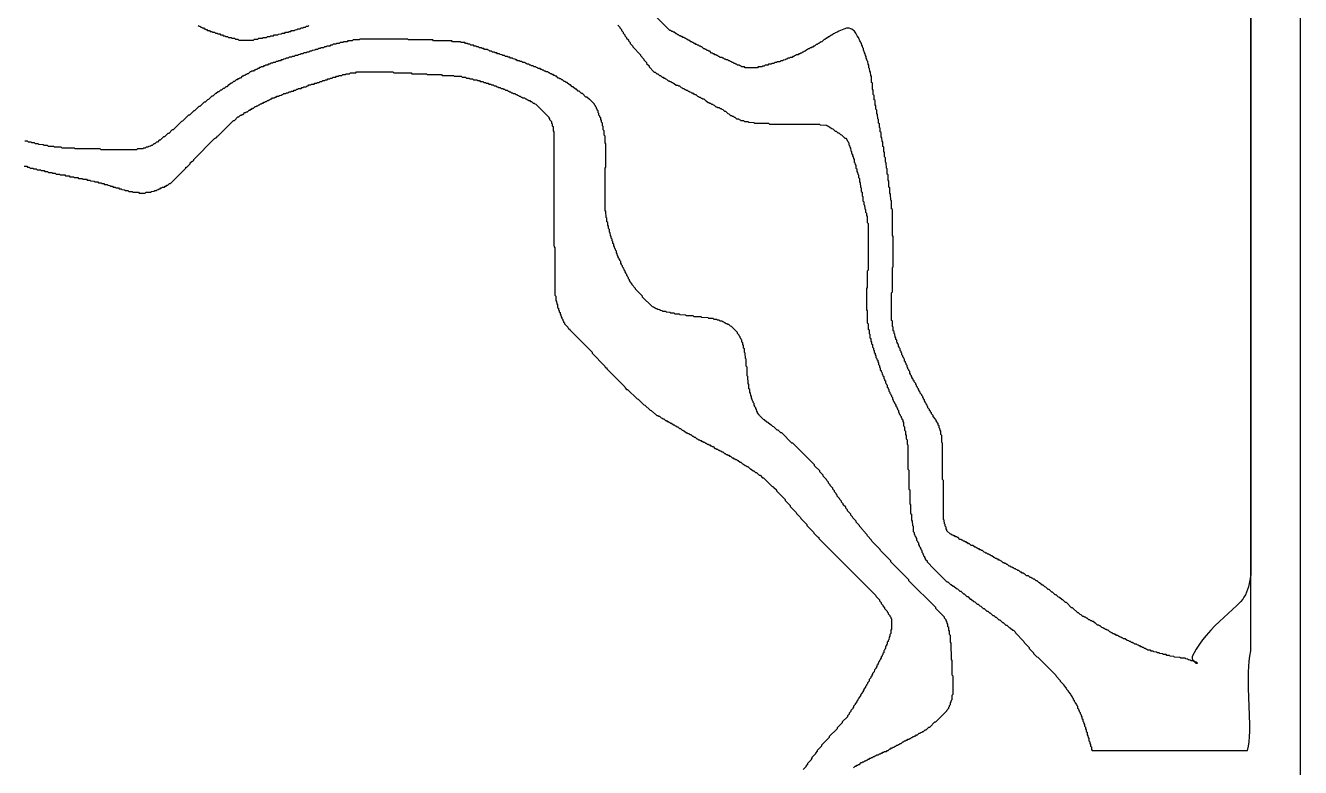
# Model space of a CAD drawing. Header units: millimetres. Extents: x 0 to 6416, y -3898 to 1268.
# Drawn here: x 3081 to 3818, y -2166 to -1737 of the extents above; entities that cross this region are included whole.
import ezdxf

# ---------------------------------------------------------------- set-up
doc = ezdxf.new("R2010")
doc.units = ezdxf.units.MM
for name, color, linetype in [('CUT_OUTER', 1, 'Continuous'), ('ENGRAVE_NEXT', 3, 'Continuous'), ('SHEET_EDGE', 7, 'Continuous')]:
    doc.layers.add(name, color=color, linetype=linetype)

msp = doc.modelspace()

# ---------------------------------------------------------------- linework, layer by layer
at = {"layer": 'CUT_OUTER'}
for points in [[(3423.4, -1736.9), (3424.39, -1737.9), (3424.42, -1738.42), (3425.39, -1739.4), (3425.4, -1739.9), (3426.39, -1740.9), (3426.4, -1741.4), (3427.39, -1742.4), (3427.4, -1742.9), (3428.39, -1743.9), (3428.4, -1744.4), (3429.39, -1745.4), (3429.4, -1745.9), (3430.39, -1746.9), (3430.4, -1747.4), (3431.89, -1748.9), (3431.92, -1749.42), (3436.38, -1753.9), (3436.4, -1754.4), (3438.38, -1756.4), (3438.4, -1756.9), (3439.89, -1758.4), (3439.92, -1758.92), (3441.39, -1760.4), (3441.42, -1760.92), (3444.39, -1763.9), (3444.92, -1763.93), (3445.89, -1764.9), (3446.42, -1764.93), (3447.42, -1765.92), (3447.92, -1765.93), (3448.92, -1766.92), (3449.42, -1766.93), (3449.92, -1767.42), (3450.42, -1767.44), (3450.92, -1767.92), (3451.42, -1767.94), (3452.42, -1768.92), (3452.92, -1768.94), (3453.42, -1769.42), (3453.92, -1769.44), (3454.42, -1769.93), (3454.92, -1769.94), (3455.42, -1770.43), (3455.92, -1770.45), (3456.92, -1771.42), (3457.92, -1771.45), (3458.42, -1771.93), (3458.92, -1771.95), (3459.92, -1772.93), (3460.42, -1772.95), (3460.92, -1773.43), (3461.42, -1773.45), (3461.92, -1773.93), (3462.42, -1773.95), (3462.92, -1774.43), (3463.42, -1774.45), (3463.92, -1774.93), (3464.42, -1774.95), (3464.92, -1775.43), (3465.42, -1775.46), (3465.92, -1775.94), (3466.42, -1775.96), (3466.92, -1776.44), (3467.42, -1776.46), (3467.92, -1776.94), (3468.42, -1776.97), (3469.42, -1777.94), (3469.92, -1777.96), (3470.42, -1778.44), (3470.92, -1778.46), (3471.42, -1778.94), (3471.92, -1778.97), (3472.42, -1779.44), (3472.92, -1779.47), (3473.86, -1780.4), (3474.42, -1780.47), (3475.42, -1781.44), (3475.92, -1781.46), (3476.42, -1781.94), (3476.92, -1781.97), (3477.42, -1782.44), (3477.92, -1782.47), (3478.42, -1782.94), (3478.92, -1782.97), (3479.92, -1783.94), (3480.42, -1783.96), (3480.92, -1784.44), (3481.92, -1784.48), (3482.42, -1784.95), (3482.92, -1784.98), (3483.42, -1785.45), (3483.92, -1785.48), (3484.92, -1786.45), (3485.42, -1786.48), (3486.92, -1787.94), (3487.42, -1787.97), (3488.42, -1788.94), (3488.92, -1788.96), (3489.42, -1789.44), (3489.92, -1789.47), (3490.42, -1789.94), (3490.92, -1789.97), (3491.92, -1790.93), (3492.92, -1790.97), (3493.35, -1791.4), (3493.92, -1791.46), (3494.42, -1791.93), (3495.92, -1791.97), (3496.42, -1792.43), (3498.42, -1792.47), (3498.92, -1792.94), (3501.92, -1792.98), (3502.42, -1793.44), (3510.42, -1793.5), (3510.92, -1793.95), (3538.92, -1794.03), (3539.92, -1794.11), (3540.2, -1794.4), (3540.42, -1794.5), (3543.42, -1794.6), (3543.92, -1794.7), (3544.42, -1795.07), (3544.92, -1795.17), (3545.92, -1796.04), (3546.42, -1796.13), (3546.92, -1796.55), (3547.42, -1796.65), (3548.92, -1798.03), (3549.42, -1798.12), (3550.42, -1799.03), (3550.92, -1799.13), (3551.92, -1800.04), (3552.42, -1800.15), (3554.22, -1801.9), (3554.42, -1802.06), (3554.92, -1802.21), (3555.6, -1802.9), (3555.74, -1803.4), (3556.15, -1803.9), (3556.26, -1804.4), (3556.66, -1804.9), (3556.79, -1805.9), (3557.2, -1806.4), (3557.31, -1807.4), (3557.72, -1807.9), (3557.83, -1809.4), (3558.25, -1809.9), (3558.33, -1810.9), (3558.76, -1811.4), (3558.84, -1812.4), (3559.27, -1812.9), (3559.34, -1813.9), (3559.77, -1814.4), (3559.85, -1815.9), (3560.29, -1816.4), (3560.35, -1817.4), (3560.79, -1817.9), (3560.86, -1819.4), (3561.3, -1819.9), (3561.36, -1821.4), (3561.81, -1821.9), (3561.86, -1822.9), (3562.31, -1823.4), (3562.36, -1824.9), (3562.81, -1825.4), (3562.87, -1827.4), (3563.32, -1827.9), (3563.38, -1830.4), (3563.83, -1830.9), (3563.88, -1832.9), (3564.34, -1833.4), (3564.38, -1835.4), (3564.84, -1835.9), (3564.88, -1838.4), (3565.35, -1838.9), (3565.38, -1840.4), (3565.85, -1840.9), (3565.89, -1842.9), (3566.36, -1843.4), (3566.39, -1844.9), (3566.86, -1845.4), (3566.89, -1846.9), (3567.35, -1847.4), (3567.39, -1850.9), (3567.86, -1851.4), (3567.89, -1877.9), (3567.88, -1878.4), (3567.4, -1878.9), (3567.38, -1888.4), (3566.9, -1888.9), (3566.9, -1899.9), (3566.9, -1901.4), (3567.38, -1901.9), (3567.4, -1908.9), (3567.89, -1909.4), (3567.9, -1912.4), (3568.39, -1912.9), (3568.4, -1914.9), (3568.89, -1915.4), (3568.9, -1917.4), (3569.39, -1917.9), (3569.4, -1919.4), (3569.89, -1919.9), (3569.9, -1920.9), (3570.39, -1921.4), (3570.4, -1922.9), (3570.89, -1923.4), (3570.9, -1924.4), (3571.39, -1924.9), (3571.4, -1925.9), (3571.89, -1926.4), (3571.9, -1927.4), (3572.39, -1927.9), (3572.4, -1928.9), (3572.89, -1929.4), (3572.92, -1929.93), (3573.39, -1930.4), (3573.4, -1931.4), (3573.89, -1931.9), (3573.9, -1932.9), (3574.39, -1933.4), (3574.4, -1934.4), (3574.89, -1934.9), (3574.9, -1935.9), (3575.39, -1936.4), (3575.42, -1936.93), (3575.89, -1937.4), (3575.9, -1938.4), (3576.39, -1938.9), (3576.42, -1939.43), (3576.89, -1939.9), (3576.9, -1940.9), (3577.39, -1941.4), (3577.42, -1941.93), (3577.89, -1942.4), (3577.9, -1943.4), (3578.39, -1943.9), (3578.42, -1944.43), (3578.89, -1944.9), (3578.9, -1945.9), (3579.39, -1946.4), (3579.42, -1946.93), (3579.89, -1947.4), (3579.9, -1948.4), (3580.39, -1948.9), (3580.4, -1949.4), (3580.89, -1949.9), (3580.9, -1950.4), (3581.39, -1950.9), (3581.42, -1951.43), (3581.89, -1951.9), (3581.9, -1952.9), (3582.39, -1953.4), (3582.4, -1953.9), (3582.89, -1954.4), (3582.9, -1954.9), (3583.39, -1955.4), (3583.4, -1955.9), (3583.89, -1956.4), (3583.9, -1956.9), (3584.39, -1957.4), (3584.4, -1957.9), (3584.89, -1958.4), (3584.92, -1958.93), (3585.38, -1959.4), (3585.4, -1960.4), (3585.89, -1960.9), (3585.9, -1961.4), (3586.39, -1961.9), (3586.4, -1962.4), (3586.88, -1962.9), (3586.92, -1963.43), (3587.38, -1963.9), (3587.4, -1964.4), (3587.88, -1964.9), (3587.9, -1965.9), (3588.38, -1966.4), (3588.4, -1968.4), (3588.88, -1968.9), (3588.9, -1970.9), (3589.38, -1971.4), (3589.4, -1973.4), (3589.88, -1973.9), (3589.9, -1975.9), (3590.38, -1976.4), (3590.4, -1978.9), (3590.88, -1979.4), (3590.9, -1993.4), (3591.39, -1993.9), (3591.4, -2004.9), (3591.89, -2005.4), (3591.9, -2013.4), (3592.39, -2013.9), (3592.4, -2018.9), (3592.89, -2019.4), (3592.91, -2022.9), (3593.39, -2023.4), (3593.41, -2025.9), (3593.89, -2026.4), (3593.91, -2029.4), (3594.4, -2029.9), (3594.41, -2030.9), (3594.9, -2031.4), (3594.9, -2031.9), (3595.39, -2032.4), (3595.42, -2032.93), (3595.89, -2033.4), (3595.9, -2034.4), (3596.39, -2034.9), (3596.42, -2035.43), (3596.89, -2035.9), (3596.9, -2036.9), (3597.39, -2037.4), (3597.4, -2037.9), (3597.89, -2038.4), (3597.9, -2038.9), (3598.39, -2039.4), (3598.42, -2039.93), (3598.89, -2040.4), (3598.9, -2041.4), (3599.39, -2041.9), (3599.4, -2042.4), (3599.89, -2042.9), (3599.9, -2043.4), (3600.39, -2043.9), (3600.4, -2044.4), (3600.89, -2044.9), (3600.9, -2045.4), (3601.89, -2046.4), (3601.92, -2046.92), (3605.92, -2050.93), (3613.42, -2058.42), (3613.92, -2058.44), (3615.42, -2059.92), (3615.92, -2059.94), (3616.92, -2060.92), (3617.42, -2060.94), (3618.88, -2062.4), (3619.42, -2062.44), (3620.88, -2063.9), (3621.42, -2063.94), (3622.88, -2065.4), (3623.42, -2065.44), (3624.88, -2066.9), (3625.42, -2066.95), (3626.88, -2068.4), (3627.42, -2068.45), (3628.88, -2069.9), (3629.42, -2069.95), (3630.92, -2071.43), (3631.42, -2071.45), (3632.42, -2072.43), (3632.92, -2072.45), (3634.38, -2073.9), (3634.92, -2073.95), (3636.42, -2075.43), (3636.92, -2075.45), (3637.92, -2076.43), (3638.42, -2076.45), (3639.92, -2077.93), (3640.42, -2077.95), (3641.42, -2078.93), (3641.92, -2078.95), (3643.42, -2080.43), (3643.92, -2080.45), (3645.42, -2081.93), (3645.92, -2081.96), (3647.42, -2083.43), (3647.92, -2083.46), (3649.42, -2084.93), (3649.92, -2084.96), (3651.42, -2086.44), (3651.92, -2086.47), (3652.85, -2087.4), (3652.92, -2087.95), (3657.85, -2092.9), (3657.92, -2093.44), (3660.85, -2096.4), (3660.88, -2096.9), (3663.36, -2099.4), (3663.42, -2099.94), (3665.37, -2101.9), (3665.92, -2101.97), (3674.35, -2110.4), (3676.33, -2112.4), (3676.42, -2112.96), (3678.83, -2115.4), (3678.87, -2115.9), (3680.83, -2117.9), (3680.86, -2118.4), (3682.32, -2119.9), (3682.36, -2120.4), (3683.33, -2121.4), (3683.36, -2121.9), (3684.82, -2123.4), (3684.86, -2123.9), (3685.81, -2124.9), (3685.86, -2125.4), (3686.32, -2125.9), (3686.36, -2126.4), (3686.83, -2126.9), (3686.86, -2127.4), (3687.33, -2127.9), (3687.36, -2128.4), (3688.31, -2129.4), (3688.35, -2129.9), (3688.81, -2130.4), (3688.87, -2131.4), (3689.33, -2131.9), (3689.36, -2132.4), (3689.83, -2132.9), (3689.86, -2133.4), (3690.32, -2133.9), (3690.42, -2134.5), (3690.82, -2134.9), (3690.87, -2135.9), (3691.32, -2136.4), (3691.37, -2137.4), (3691.82, -2137.9), (3691.87, -2138.9), (3692.33, -2139.4), (3692.37, -2140.4), (3692.83, -2140.9), (3692.87, -2141.9), (3693.33, -2142.4), (3693.37, -2143.4), (3693.83, -2143.9), (3693.87, -2144.9), (3694.33, -2145.4), (3694.37, -2146.9), (3694.83, -2147.4), (3694.87, -2148.4), (3695.33, -2148.9), (3695.38, -2150.4), (3695.84, -2150.9), (3695.87, -2151.9), (3696.33, -2152.4), (3696.37, -2153.4), (3696.83, -2153.9), (3696.87, -2155.4), (3697.33, -2155.9), (3787.04, -2155.9), (3787.59, -2153.4), (3787.96, -2150.9), (3788.22, -2147.9), (3788.31, -2144.9), (3788.26, -2140.9), (3787.86, -2130.4), (3787.57, -2119.9), (3787.5, -2114.4), (3787.57, -2110.4), (3787.72, -2107.4), (3787.98, -2104.4), (3788.37, -2101.4), (3788.92, -2098.35), (3788.92, -2097.9), (3788.92, -2097.9), (3788.92, -1660.32)], [(3180.92, -1736.93), (3181.42, -1737.42), (3181.92, -1737.43), (3182.42, -1737.92), (3182.92, -1737.93), (3183.42, -1738.42), (3183.92, -1738.43), (3184.42, -1738.92), (3184.92, -1738.93), (3185.42, -1739.42), (3185.92, -1739.43), (3186.42, -1739.91), (3187.42, -1739.93), (3187.92, -1740.42), (3188.92, -1740.43), (3189.42, -1740.92), (3190.42, -1740.93), (3190.92, -1741.42), (3191.92, -1741.43), (3192.42, -1741.92), (3193.42, -1741.93), (3193.92, -1742.42), (3194.92, -1742.43), (3195.42, -1742.92), (3196.42, -1742.93), (3196.92, -1743.42), (3197.92, -1743.43), (3198.42, -1743.91), (3199.92, -1743.93), (3200.42, -1744.41), (3201.92, -1744.43), (3202.42, -1744.91), (3203.92, -1744.93), (3204.42, -1745.41), (3212.92, -1745.41), (3213.42, -1744.93), (3215.42, -1744.92), (3215.92, -1744.43), (3217.92, -1744.42), (3218.42, -1743.93), (3220.42, -1743.92), (3220.92, -1743.43), (3222.42, -1743.42), (3222.92, -1742.94), (3224.42, -1742.92), (3224.92, -1742.44), (3226.92, -1742.42), (3227.42, -1741.94), (3228.92, -1741.92), (3229.42, -1741.44), (3230.92, -1741.42), (3231.42, -1740.94), (3232.92, -1740.92), (3233.42, -1740.44), (3234.42, -1740.42), (3234.92, -1739.94), (3236.42, -1739.92), (3236.92, -1739.44), (3237.92, -1739.42), (3238.42, -1738.94), (3239.92, -1738.92), (3240.42, -1738.44), (3241.42, -1738.42), (3241.92, -1737.94), (3242.92, -1737.92), (3243.42, -1737.44), (3244.42, -1737.42), (3244.92, -1736.94)], [(3559.4, -2165.92), (3560.4, -2164.93), (3560.9, -2164.92), (3561.4, -2164.43), (3561.9, -2164.42), (3562.4, -2163.93), (3562.9, -2163.92), (3563.9, -2162.93), (3564.4, -2162.92), (3564.9, -2162.43), (3565.4, -2162.42), (3565.9, -2161.93), (3566.4, -2161.92), (3566.9, -2161.43), (3567.4, -2161.42), (3567.9, -2160.92), (3568.4, -2160.91), (3568.9, -2160.42), (3569.4, -2160.41), (3569.9, -2159.92), (3570.4, -2159.91), (3570.9, -2159.42), (3571.4, -2159.41), (3571.9, -2158.92), (3572.4, -2158.91), (3572.9, -2158.43), (3573.9, -2158.41), (3574.4, -2157.92), (3574.9, -2157.91), (3575.4, -2157.42), (3575.9, -2157.41), (3576.4, -2156.92), (3576.93, -2156.9), (3577.4, -2156.42), (3578.4, -2156.41), (3578.9, -2155.92), (3579.4, -2155.91), (3580.4, -2154.93), (3580.9, -2154.91), (3581.4, -2154.42), (3581.9, -2154.41), (3582.4, -2153.92), (3582.9, -2153.91), (3583.4, -2153.42), (3583.9, -2153.41), (3584.4, -2152.92), (3584.9, -2152.91), (3585.4, -2152.42), (3585.9, -2152.41), (3586.4, -2151.92), (3586.9, -2151.91), (3587.9, -2150.93), (3588.4, -2150.92), (3588.9, -2150.43), (3589.4, -2150.42), (3589.9, -2149.93), (3590.4, -2149.92), (3590.9, -2149.43), (3591.4, -2149.42), (3591.9, -2148.93), (3592.4, -2148.92), (3592.9, -2148.43), (3593.4, -2148.42), (3593.9, -2147.93), (3594.4, -2147.92), (3594.9, -2147.43), (3595.4, -2147.42), (3595.9, -2146.93), (3596.4, -2146.92), (3597.4, -2145.94), (3597.9, -2145.92), (3598.4, -2145.43), (3598.9, -2145.42), (3599.4, -2144.93), (3599.9, -2144.92), (3600.9, -2143.94), (3601.43, -2143.9), (3602.9, -2142.44), (3603.43, -2142.4), (3606.4, -2139.45), (3606.94, -2139.4), (3613.4, -2132.94), (3613.45, -2132.4), (3614.43, -2131.4), (3614.45, -2130.9), (3614.9, -2130.45), (3614.95, -2129.9), (3615.43, -2129.4), (3615.46, -2128.4), (3615.93, -2127.9), (3615.96, -2126.9), (3616.43, -2126.4), (3616.47, -2123.9), (3616.93, -2123.4), (3616.94, -2112.9), (3616.49, -2112.4), (3616.44, -2103.9), (3615.98, -2103.4), (3615.93, -2093.9), (3615.46, -2093.4), (3615.42, -2089.4), (3614.95, -2088.9), (3614.92, -2086.9), (3614.45, -2086.4), (3614.42, -2084.9), (3613.94, -2084.4), (3613.92, -2082.9), (3613.44, -2082.4), (3613.42, -2081.4), (3612.93, -2080.9), (3612.9, -2080.37), (3611.93, -2079.4), (3611.9, -2078.87), (3606.94, -2073.9), (3606.9, -2073.37), (3591.44, -2057.9), (3591.4, -2057.37), (3580.94, -2046.9), (3580.9, -2046.37), (3574.94, -2040.4), (3574.9, -2039.87), (3569.94, -2034.9), (3569.9, -2034.37), (3567.44, -2031.9), (3567.4, -2031.37), (3564.94, -2028.9), (3564.9, -2028.37), (3562.94, -2026.4), (3562.9, -2025.87), (3560.95, -2023.9), (3560.9, -2023.36), (3558.95, -2021.4), (3558.93, -2020.9), (3557.94, -2019.9), (3557.93, -2019.4), (3555.95, -2017.4), (3555.93, -2016.9), (3554.95, -2015.9), (3554.93, -2015.4), (3553.45, -2013.9), (3553.43, -2013.4), (3552.45, -2012.4), (3552.43, -2011.9), (3551.45, -2010.9), (3551.43, -2010.4), (3549.95, -2008.9), (3549.93, -2008.4), (3549.44, -2007.9), (3549.43, -2007.4), (3548.45, -2006.4), (3548.43, -2005.9), (3547.45, -2004.9), (3547.4, -2004.36), (3545.95, -2002.9), (3545.93, -2002.4), (3544.95, -2001.4), (3544.93, -2000.9), (3543.95, -1999.9), (3543.93, -1999.4), (3541.95, -1997.4), (3541.9, -1996.86), (3539.95, -1994.9), (3539.9, -1994.36), (3536.95, -1991.4), (3536.9, -1990.86), (3524.45, -1978.4), (3523.9, -1978.32), (3517.96, -1972.4), (3517.4, -1972.31), (3515.9, -1970.85), (3515.4, -1970.8), (3513.4, -1968.84), (3512.9, -1968.8), (3511.9, -1967.83), (3511.4, -1967.79), (3509.9, -1966.33), (3509.4, -1966.27), (3507.9, -1964.82), (3507.4, -1964.75), (3505.07, -1962.4), (3504.99, -1961.9), (3504.07, -1960.9), (3504, -1960.4), (3503.56, -1959.9), (3503.48, -1958.9), (3503.03, -1958.4), (3502.98, -1957.9), (3502.53, -1957.4), (3502.48, -1956.9), (3502.04, -1956.4), (3501.97, -1955.4), (3501.53, -1954.9), (3501.48, -1954.4), (3501.4, -1954.26), (3501.04, -1953.9), (3500.97, -1952.9), (3500.54, -1952.4), (3500.47, -1951.4), (3500.04, -1950.9), (3499.97, -1949.4), (3499.53, -1948.9), (3499.47, -1947.4), (3499.03, -1946.9), (3498.96, -1944.4), (3498.53, -1943.9), (3498.45, -1939.9), (3498.01, -1939.4), (3497.98, -1938.9), (3497.95, -1934.4), (3497.5, -1933.9), (3497.44, -1929.9), (3496.99, -1929.4), (3496.94, -1926.4), (3496.48, -1925.9), (3496.44, -1923.9), (3495.98, -1923.4), (3495.94, -1921.9), (3495.47, -1921.4), (3495.44, -1920.4), (3494.97, -1919.9), (3494.93, -1918.9), (3494.46, -1918.4), (3494.4, -1917.84), (3493.96, -1917.4), (3493.94, -1916.9), (3493.46, -1916.4), (3493.44, -1915.9), (3492.46, -1914.9), (3492.4, -1914.35), (3488.95, -1910.9), (3488.4, -1910.83), (3487.4, -1909.86), (3486.9, -1909.84), (3486.4, -1909.36), (3485.9, -1909.33), (3485.4, -1908.86), (3484.9, -1908.83), (3484.47, -1908.4), (3483.9, -1908.33), (3483.4, -1907.86), (3482.4, -1907.83), (3481.9, -1907.36), (3480.9, -1907.32), (3480.4, -1906.86), (3478.9, -1906.82), (3478.4, -1906.36), (3475.9, -1906.31), (3475.4, -1905.85), (3471.9, -1905.79), (3471.4, -1905.35), (3467.4, -1905.28), (3466.9, -1904.84), (3462.9, -1904.76), (3462.4, -1904.33), (3459.4, -1904.25), (3458.9, -1903.83), (3456.4, -1903.74), (3455.9, -1903.32), (3453.9, -1903.23), (3453.4, -1902.82), (3451.4, -1902.71), (3450.9, -1902.31), (3449.4, -1902.2), (3448.9, -1901.8), (3447.9, -1901.7), (3447.4, -1901.29), (3446.4, -1901.18), (3445.9, -1900.77), (3445.4, -1900.69), (3444.9, -1900.27), (3444.4, -1900.18), (3443.9, -1899.76), (3443.4, -1899.66), (3442.9, -1899.2), (3437.58, -1893.9), (3437.5, -1893.4), (3437.4, -1893.27), (3433.58, -1889.4), (3433.5, -1888.9), (3433.4, -1888.77), (3431.58, -1886.9), (3431.5, -1886.4), (3430.57, -1885.4), (3430.5, -1884.9), (3430.06, -1884.4), (3429.99, -1883.9), (3429.55, -1883.4), (3429.49, -1882.9), (3429.04, -1882.4), (3428.99, -1881.9), (3428.54, -1881.4), (3428.48, -1880.9), (3428.03, -1880.4), (3427.98, -1879.9), (3427.53, -1879.4), (3427.48, -1878.9), (3427.03, -1878.4), (3426.98, -1877.9), (3426.53, -1877.4), (3426.48, -1876.9), (3426.03, -1876.4), (3425.98, -1875.9), (3425.53, -1875.4), (3425.48, -1874.9), (3425.03, -1874.4), (3424.97, -1873.4), (3424.51, -1872.9), (3424.47, -1872.4), (3424.02, -1871.9), (3423.97, -1871.4), (3423.52, -1870.9), (3423.47, -1870.4), (3423.03, -1869.9), (3422.96, -1868.9), (3422.52, -1868.4), (3422.46, -1867.4), (3422.01, -1866.9), (3421.9, -1866.28), (3421.52, -1865.9), (3421.46, -1864.9), (3421.01, -1864.4), (3420.96, -1863.4), (3420.51, -1862.9), (3420.46, -1861.9), (3420.01, -1861.4), (3419.96, -1860.4), (3419.51, -1859.9), (3419.46, -1858.9), (3419.01, -1858.4), (3418.95, -1856.9), (3418.5, -1856.4), (3418.45, -1854.9), (3418, -1854.4), (3417.95, -1852.9), (3417.5, -1852.4), (3417.45, -1850.9), (3417, -1850.4), (3416.95, -1848.4), (3416.5, -1847.9), (3416.44, -1844.4), (3415.99, -1843.9), (3415.97, -1843.4), (3415.94, -1819.9), (3415.96, -1819.4), (3416.43, -1818.9), (3416.43, -1807.4), (3416.42, -1805.4), (3415.95, -1804.9), (3415.92, -1800.9), (3415.44, -1800.4), (3415.42, -1797.9), (3414.94, -1797.4), (3414.92, -1795.4), (3414.44, -1794.9), (3414.42, -1793.4), (3413.93, -1792.9), (3413.92, -1791.9), (3413.43, -1791.4), (3413.42, -1790.4), (3412.93, -1789.9), (3412.9, -1789.37), (3412.43, -1788.9), (3412.42, -1787.9), (3411.93, -1787.4), (3411.91, -1786.4), (3411.43, -1785.9), (3411.4, -1785.37), (3410.93, -1784.9), (3410.92, -1784.4), (3410.42, -1783.9), (3410.41, -1783.4), (3409.92, -1782.9), (3409.91, -1782.4), (3407.42, -1779.9), (3406.9, -1779.87), (3405.4, -1778.38), (3404.9, -1778.37), (3402.92, -1776.4), (3402.4, -1776.37), (3400.92, -1774.9), (3400.4, -1774.87), (3399.4, -1773.88), (3398.9, -1773.87), (3397.4, -1772.38), (3396.9, -1772.37), (3395.9, -1771.38), (3395.4, -1771.37), (3393.9, -1769.88), (3393.4, -1769.87), (3392.9, -1769.38), (3392.4, -1769.37), (3391.4, -1768.38), (3390.9, -1768.37), (3390.4, -1767.88), (3389.9, -1767.87), (3389.4, -1767.38), (3388.9, -1767.37), (3387.9, -1766.38), (3387.4, -1766.37), (3386.9, -1765.88), (3386.4, -1765.87), (3385.9, -1765.38), (3385.4, -1765.37), (3384.9, -1764.88), (3384.4, -1764.87), (3383.93, -1764.4), (3383.4, -1764.37), (3382.9, -1763.88), (3381.9, -1763.87), (3381.43, -1763.4), (3380.9, -1763.37), (3380.4, -1762.88), (3379.9, -1762.87), (3379.4, -1762.38), (3378.9, -1762.37), (3378.4, -1761.88), (3377.4, -1761.87), (3376.93, -1761.4), (3376.4, -1761.37), (3375.9, -1760.88), (3374.9, -1760.87), (3374.4, -1760.38), (3373.4, -1760.37), (3372.93, -1759.9), (3372.4, -1759.87), (3371.9, -1759.38), (3370.9, -1759.37), (3370.43, -1758.9), (3369.9, -1758.87), (3369.4, -1758.38), (3368.4, -1758.37), (3367.9, -1757.88), (3366.9, -1757.87), (3366.4, -1757.38), (3365.4, -1757.37), (3364.93, -1756.9), (3364.4, -1756.87), (3363.9, -1756.38), (3362.9, -1756.37), (3362.4, -1755.88), (3361.4, -1755.87), (3360.9, -1755.38), (3359.9, -1755.37), (3359.4, -1754.88), (3358.4, -1754.87), (3357.9, -1754.38), (3356.9, -1754.37), (3356.4, -1753.88), (3355.4, -1753.87), (3354.9, -1753.38), (3353.9, -1753.37), (3353.4, -1752.88), (3352.4, -1752.87), (3351.9, -1752.38), (3350.9, -1752.37), (3350.4, -1751.88), (3349.4, -1751.87), (3348.93, -1751.4), (3348.4, -1751.37), (3347.9, -1750.88), (3346.4, -1750.87), (3345.9, -1750.38), (3344.9, -1750.37), (3344.4, -1749.88), (3343.4, -1749.87), (3342.9, -1749.38), (3341.9, -1749.37), (3341.4, -1748.88), (3340.4, -1748.87), (3339.9, -1748.38), (3338.4, -1748.37), (3337.9, -1747.88), (3336.9, -1747.87), (3336.4, -1747.38), (3335.4, -1747.37), (3334.9, -1746.89), (3332.9, -1746.87), (3332.4, -1746.39), (3327.9, -1746.37), (3327.4, -1745.88), (3316.9, -1745.87), (3316.4, -1745.38), (3302.4, -1745.36), (3301.9, -1744.88), (3274.4, -1744.88), (3273.9, -1745.37), (3270.4, -1745.38), (3269.9, -1745.87), (3267.4, -1745.88), (3266.9, -1746.37), (3264.9, -1746.38), (3264.4, -1746.87), (3262.9, -1746.88), (3262.4, -1747.37), (3260.9, -1747.38), (3260.4, -1747.87), (3258.9, -1747.88), (3258.4, -1748.37), (3257.4, -1748.38), (3256.9, -1748.87), (3255.4, -1748.88), (3254.9, -1749.37), (3253.9, -1749.38), (3253.4, -1749.87), (3251.9, -1749.88), (3251.4, -1750.37), (3250.4, -1750.38), (3249.9, -1750.87), (3248.9, -1750.88), (3248.4, -1751.37), (3246.9, -1751.38), (3246.4, -1751.87), (3245.4, -1751.88), (3244.9, -1752.37), (3243.9, -1752.38), (3243.4, -1752.87), (3241.9, -1752.88), (3241.4, -1753.37), (3240.4, -1753.38), (3239.9, -1753.87), (3238.9, -1753.88), (3238.4, -1754.37), (3236.9, -1754.38), (3236.4, -1754.87), (3235.4, -1754.88), (3234.9, -1755.37), (3233.4, -1755.38), (3232.9, -1755.87), (3231.9, -1755.88), (3231.4, -1756.37), (3230.4, -1756.38), (3229.9, -1756.87), (3228.9, -1756.88), (3228.4, -1757.37), (3227.4, -1757.38), (3226.9, -1757.87), (3225.9, -1757.88), (3225.4, -1758.37), (3224.4, -1758.38), (3223.9, -1758.87), (3222.9, -1758.88), (3222.4, -1759.37), (3221.4, -1759.38), (3220.9, -1759.87), (3219.9, -1759.88), (3219.4, -1760.37), (3218.87, -1760.4), (3218.4, -1760.87), (3217.4, -1760.88), (3216.9, -1761.37), (3216.4, -1761.38), (3215.9, -1761.87), (3215.4, -1761.88), (3214.9, -1762.37), (3214.4, -1762.38), (3213.9, -1762.87), (3213.37, -1762.9), (3212.9, -1763.37), (3211.9, -1763.39), (3211.4, -1763.88), (3210.9, -1763.88), (3209.9, -1764.87), (3209.4, -1764.88), (3208.9, -1765.37), (3208.4, -1765.38), (3207.9, -1765.87), (3207.4, -1765.88), (3206.9, -1766.37), (3206.4, -1766.38), (3205.4, -1767.37), (3204.9, -1767.38), (3204.4, -1767.87), (3203.9, -1767.88), (3203.4, -1768.37), (3202.9, -1768.38), (3201.9, -1769.37), (3201.4, -1769.38), (3200.4, -1770.37), (3199.9, -1770.38), (3198.9, -1771.37), (3198.4, -1771.38), (3197.4, -1772.37), (3196.9, -1772.38), (3195.9, -1773.37), (3195.4, -1773.38), (3194.4, -1774.37), (3193.9, -1774.38), (3192.9, -1775.37), (3192.4, -1775.38), (3191.4, -1776.37), (3190.9, -1776.38), (3189.4, -1777.87), (3188.88, -1777.9), (3186.9, -1779.87), (3186.4, -1779.88), (3184.9, -1781.37), (3184.38, -1781.4), (3181.9, -1783.87), (3181.38, -1783.9), (3178.9, -1786.37), (3178.38, -1786.4), (3175.9, -1788.87), (3175.38, -1788.9), (3171.9, -1792.36), (3171.37, -1792.4), (3166.4, -1797.36), (3165.87, -1797.4), (3163.9, -1799.36), (3163.37, -1799.4), (3161.4, -1801.36), (3160.87, -1801.4), (3158.9, -1803.35), (3158.4, -1803.37), (3157.4, -1804.35), (3156.9, -1804.37), (3155.9, -1805.35), (3155.4, -1805.37), (3154.4, -1806.34), (3153.9, -1806.36), (3153.4, -1806.84), (3152.4, -1806.87), (3151.9, -1807.35), (3150.9, -1807.37), (3150.4, -1807.85), (3149.4, -1807.87), (3148.9, -1808.34), (3145.9, -1808.37), (3145.4, -1808.85), (3144.9, -1808.86), (3124.9, -1808.86), (3124.4, -1808.38), (3109.9, -1808.37), (3109.4, -1807.88), (3102.4, -1807.87), (3101.9, -1807.39), (3097.9, -1807.37), (3097.4, -1806.89), (3094.4, -1806.87), (3093.9, -1806.39), (3091.9, -1806.37), (3091.4, -1805.89), (3088.9, -1805.87), (3088.4, -1805.39), (3086.9, -1805.37), (3086.4, -1804.89), (3084.9, -1804.87), (3084.4, -1804.39), (3082.9, -1804.37), (3082.4, -1803.89), (3080.9, -1803.87)]]:
    msp.add_lwpolyline(points, dxfattribs=at)
at = {"layer": 'ENGRAVE_NEXT'}
for points in [[(3788.92, -1682.38), (3788.92, -2054.4), (3787.99, -2059.4), (3787.51, -2061.4), (3787.51, -2061.4), (3787.06, -2062.9), (3786.5, -2064.4), (3785.79, -2065.9), (3784.92, -2067.39), (3784.22, -2068.4), (3782.92, -2070.03), (3780.92, -2072.14), (3770.74, -2081.4), (3768.18, -2083.9), (3765.78, -2086.4), (3763.12, -2089.4), (3761.09, -2091.9), (3759.25, -2094.4), (3757.3, -2097.4), (3756.19, -2099.4), (3755.48, -2100.9), (3755.1, -2101.9), (3754.97, -2102.9), (3755.17, -2103.4), (3755.42, -2103.54), (3755.92, -2104.05), (3756.42, -2104.22), (3756.92, -2104.69), (3757.42, -2104.79), (3757.54, -2104.9), (3758.05, -2105.4), (3757.92, -2105.72), (3757.42, -2105.58), (3756.42, -2104.72), (3755.92, -2104.59), (3755.42, -2104.21), (3754.42, -2104.05), (3753.92, -2103.67), (3752.92, -2103.54), (3752.42, -2103.15), (3751.42, -2103.03), (3750.92, -2102.65), (3748.42, -2102.5), (3747.92, -2102.1), (3744.92, -2101.98), (3744.42, -2101.56), (3742.42, -2101.47), (3741.92, -2101.04), (3740.42, -2100.97), (3739.92, -2100.54), (3738.42, -2100.47), (3737.92, -2100.03), (3736.42, -2099.96), (3735.92, -2099.52), (3734.92, -2099.46), (3734.42, -2099.02), (3732.92, -2098.95), (3732.42, -2098.5), (3731.42, -2098.45), (3730.92, -2098), (3729.42, -2097.95), (3728.92, -2097.48), (3728.42, -2097.45), (3727.92, -2096.99), (3727.42, -2096.95), (3726.92, -2096.49), (3726.42, -2096.45), (3725.92, -2095.99), (3725.42, -2095.95), (3724.92, -2095.49), (3724.42, -2095.46), (3723.92, -2094.99), (3723.32, -2094.9), (3722.92, -2094.49), (3721.92, -2094.45), (3721.42, -2093.98), (3720.92, -2093.95), (3720.42, -2093.48), (3719.92, -2093.45), (3719.42, -2092.98), (3718.83, -2092.9), (3718.42, -2092.49), (3717.42, -2092.44), (3716.42, -2091.49), (3715.42, -2091.44), (3714.92, -2090.97), (3714.34, -2090.9), (3713.92, -2090.47), (3713.42, -2090.44), (3712.92, -2089.97), (3712.42, -2089.94), (3711.92, -2089.47), (3711.42, -2089.44), (3710.92, -2088.97), (3710.42, -2088.94), (3709.92, -2088.47), (3709.42, -2088.44), (3708.92, -2087.97), (3708.42, -2087.94), (3707.92, -2087.46), (3707.42, -2087.44), (3706.42, -2086.47), (3705.92, -2086.44), (3705.42, -2085.97), (3704.92, -2085.94), (3704.42, -2085.46), (3703.92, -2085.44), (3703.42, -2084.96), (3702.92, -2084.94), (3701.92, -2083.97), (3701.42, -2083.94), (3700.92, -2083.46), (3700.42, -2083.44), (3699.42, -2082.46), (3698.92, -2082.44), (3697.92, -2081.47), (3697.42, -2081.44), (3696.92, -2080.96), (3696.42, -2080.94), (3695.92, -2080.46), (3695.42, -2080.43), (3694.42, -2079.46), (3693.92, -2079.44), (3693.42, -2078.96), (3692.92, -2078.93), (3692.42, -2078.45), (3691.92, -2078.43), (3690.92, -2077.46), (3690.37, -2077.4), (3689.42, -2076.45), (3688.92, -2076.43), (3685.92, -2073.46), (3685.37, -2073.4), (3682.42, -2070.46), (3681.92, -2070.44), (3680.42, -2068.96), (3679.92, -2068.93), (3678.42, -2067.46), (3677.87, -2067.4), (3676.42, -2065.96), (3675.92, -2065.93), (3674.42, -2064.46), (3673.92, -2064.43), (3672.42, -2062.96), (3671.87, -2062.9), (3670.42, -2061.46), (3669.92, -2061.43), (3668.92, -2060.46), (3668.42, -2060.43), (3666.92, -2058.96), (3666.42, -2058.93), (3665.42, -2057.96), (3664.87, -2057.9), (3663.92, -2056.96), (3663.42, -2056.94), (3662.92, -2056.45), (3662.42, -2056.43), (3661.92, -2055.95), (3661.42, -2055.93), (3660.42, -2054.96), (3659.42, -2054.93), (3658.42, -2053.95), (3657.92, -2053.93), (3657.42, -2053.45), (3656.92, -2053.43), (3656.42, -2052.95), (3655.92, -2052.93), (3654.92, -2051.95), (3654.42, -2051.93), (3653.92, -2051.45), (3653.42, -2051.43), (3652.92, -2050.95), (3652.42, -2050.93), (3651.92, -2050.45), (3651.42, -2050.43), (3650.92, -2049.95), (3650.42, -2049.93), (3649.92, -2049.44), (3649.42, -2049.43), (3648.42, -2048.45), (3647.92, -2048.43), (3647.42, -2047.95), (3646.92, -2047.93), (3646.42, -2047.44), (3645.92, -2047.43), (3644.92, -2046.45), (3644.42, -2046.43), (3643.92, -2045.95), (3643.42, -2045.93), (3642.92, -2045.44), (3642.42, -2045.43), (3641.92, -2044.94), (3641.42, -2044.93), (3640.92, -2044.44), (3640.42, -2044.43), (3639.42, -2043.45), (3638.92, -2043.43), (3638.42, -2042.94), (3637.92, -2042.93), (3637.42, -2042.44), (3636.92, -2042.43), (3636.42, -2041.94), (3635.92, -2041.93), (3635.42, -2041.44), (3634.92, -2041.42), (3633.92, -2040.45), (3633.42, -2040.43), (3632.92, -2039.94), (3632.42, -2039.93), (3631.92, -2039.44), (3631.42, -2039.42), (3630.92, -2038.94), (3630.42, -2038.92), (3629.92, -2038.44), (3629.42, -2038.42), (3628.42, -2037.45), (3627.42, -2037.42), (3626.42, -2036.44), (3625.92, -2036.42), (3625.42, -2035.94), (3624.92, -2035.92), (3624.42, -2035.44), (3623.92, -2035.42), (3623.42, -2034.93), (3622.92, -2034.92), (3622.42, -2034.43), (3621.92, -2034.42), (3621.42, -2033.93), (3620.92, -2033.92), (3619.92, -2032.93), (3619.42, -2032.92), (3618.92, -2032.43), (3618.42, -2032.42), (3617.92, -2031.93), (3617.42, -2031.92), (3616.92, -2031.43), (3616.42, -2031.42), (3615.92, -2030.92), (3615.42, -2030.91), (3613.42, -2028.92), (3613.4, -2028.4), (3612.91, -2027.9), (3612.89, -2026.9), (3612.4, -2026.4), (3612.39, -2025.4), (3611.9, -2024.9), (3611.89, -2022.9), (3611.4, -2022.4), (3611.39, -2000.4), (3611.38, -1999.9), (3610.9, -1999.4), (3610.88, -1978.4), (3610.4, -1977.9), (3610.37, -1973.9), (3609.9, -1973.4), (3609.87, -1971.4), (3609.39, -1970.9), (3609.37, -1969.9), (3608.89, -1969.4), (3608.87, -1968.4), (3608.39, -1967.9), (3608.37, -1966.9), (3607.39, -1965.9), (3607.38, -1965.4), (3606.89, -1964.9), (3606.88, -1964.4), (3605.42, -1962.93), (3605.38, -1962.4), (3604.4, -1961.4), (3604.39, -1960.9), (3603.9, -1960.4), (3603.89, -1959.9), (3603.4, -1959.4), (3603.39, -1958.9), (3602.4, -1957.9), (3602.39, -1957.4), (3601.9, -1956.9), (3601.89, -1956.4), (3601.4, -1955.9), (3601.39, -1955.4), (3600.9, -1954.9), (3600.89, -1954.4), (3600.4, -1953.9), (3600.39, -1953.4), (3599.9, -1952.9), (3599.89, -1952.4), (3599.4, -1951.9), (3599.39, -1951.4), (3598.9, -1950.9), (3598.89, -1950.4), (3597.9, -1949.4), (3597.89, -1948.9), (3597.4, -1948.4), (3597.39, -1947.9), (3596.9, -1947.4), (3596.89, -1946.9), (3596.4, -1946.4), (3596.39, -1945.9), (3595.9, -1945.4), (3595.89, -1944.9), (3595.4, -1944.4), (3595.39, -1943.9), (3594.4, -1942.9), (3594.39, -1942.4), (3593.9, -1941.9), (3593.89, -1941.4), (3593.4, -1940.9), (3593.39, -1940.4), (3592.9, -1939.9), (3592.89, -1939.4), (3592.4, -1938.9), (3592.39, -1938.4), (3591.9, -1937.9), (3591.89, -1936.9), (3591.42, -1936.43), (3591.39, -1935.9), (3590.9, -1935.4), (3590.89, -1934.9), (3590.4, -1934.4), (3590.39, -1933.4), (3589.92, -1932.93), (3589.89, -1932.4), (3589.4, -1931.9), (3589.39, -1931.4), (3588.9, -1930.9), (3588.89, -1929.9), (3588.42, -1929.43), (3588.39, -1928.9), (3587.9, -1928.4), (3587.89, -1927.9), (3587.4, -1927.4), (3587.39, -1926.4), (3586.92, -1925.92), (3586.89, -1925.4), (3586.4, -1924.9), (3586.39, -1923.9), (3585.92, -1923.42), (3585.89, -1922.9), (3585.4, -1922.4), (3585.39, -1921.4), (3584.92, -1920.92), (3584.9, -1920.4), (3584.41, -1919.9), (3584.39, -1918.9), (3583.9, -1918.4), (3583.89, -1917.4), (3583.41, -1916.9), (3583.39, -1915.4), (3582.9, -1914.9), (3582.9, -1913.9), (3582.41, -1913.4), (3582.39, -1911.4), (3581.91, -1910.9), (3581.89, -1907.9), (3581.41, -1907.4), (3581.4, -1891.4), (3581.89, -1890.9), (3581.9, -1876.9), (3582.39, -1876.4), (3582.39, -1858.9), (3581.9, -1858.4), (3581.89, -1843.4), (3581.4, -1842.9), (3581.39, -1838.4), (3580.9, -1837.9), (3580.89, -1834.4), (3580.4, -1833.9), (3580.39, -1830.9), (3579.9, -1830.4), (3579.89, -1826.9), (3579.4, -1826.4), (3579.39, -1823.4), (3578.9, -1822.9), (3578.89, -1819.9), (3578.4, -1819.4), (3578.39, -1816.4), (3577.9, -1815.9), (3577.88, -1813.4), (3577.4, -1812.9), (3577.38, -1810.4), (3576.9, -1809.9), (3576.88, -1807.4), (3576.4, -1806.9), (3576.38, -1804.4), (3575.9, -1803.9), (3575.88, -1801.9), (3575.4, -1801.4), (3575.38, -1798.9), (3574.9, -1798.4), (3574.88, -1796.4), (3574.4, -1795.9), (3574.37, -1793.9), (3573.9, -1793.4), (3573.87, -1791.4), (3573.39, -1790.9), (3573.37, -1788.4), (3572.89, -1787.9), (3572.86, -1785.9), (3572.39, -1785.4), (3572.36, -1783.4), (3571.89, -1782.9), (3571.85, -1780.4), (3571.39, -1779.9), (3571.34, -1777.4), (3570.88, -1776.9), (3570.83, -1774.4), (3570.38, -1773.9), (3570.31, -1770.4), (3569.87, -1769.9), (3569.79, -1766.4), (3569.35, -1765.9), (3569.27, -1763.9), (3568.84, -1763.4), (3568.76, -1761.9), (3568.34, -1761.4), (3568.25, -1759.9), (3567.83, -1759.4), (3567.72, -1757.9), (3567.31, -1757.4), (3567.22, -1756.4), (3566.81, -1755.9), (3566.7, -1754.9), (3566.3, -1754.4), (3566.18, -1753.4), (3565.79, -1752.9), (3565.66, -1751.9), (3565.27, -1751.4), (3565.13, -1750.4), (3564.75, -1749.9), (3564.58, -1748.9), (3564.23, -1748.4), (3564.02, -1747.4), (3563.67, -1746.9), (3563.52, -1746.4), (3563.16, -1745.9), (3562.99, -1745.4), (3562.65, -1744.9), (3562.55, -1744.4), (3562.33, -1743.9), (3561.56, -1742.9), (3560.72, -1741.4), (3559.92, -1740.31), (3559.42, -1739.84), (3558.42, -1739.09), (3557.92, -1738.87), (3556.92, -1738.65), (3555.42, -1738.65), (3553.92, -1739.1), (3550.92, -1740.38), (3550.42, -1740.67), (3549.92, -1740.83), (3549.42, -1741.15), (3548.92, -1741.29), (3548.42, -1741.64), (3547.92, -1741.78), (3546.92, -1742.59), (3546.42, -1742.71), (3545.42, -1743.56), (3544.92, -1743.66), (3543.92, -1744.53), (3543.42, -1744.61), (3542.92, -1745.03), (3542.42, -1745.12), (3541.06, -1746.4), (3540.92, -1746.5), (3540.42, -1746.57), (3539.42, -1747.49), (3538.92, -1747.54), (3538.42, -1747.99), (3537.92, -1748.05), (3536.92, -1748.97), (3536.42, -1749.02), (3535.92, -1749.47), (3535.42, -1749.51), (3534.92, -1749.97), (3534.42, -1750.01), (3533.92, -1750.47), (3533.42, -1750.51), (3532.92, -1750.97), (3532.42, -1751.01), (3531.42, -1751.95), (3530.92, -1751.99), (3530.42, -1752.45), (3529.92, -1752.48), (3529.42, -1752.95), (3528.92, -1752.98), (3528.42, -1753.45), (3527.92, -1753.47), (3527.42, -1753.94), (3526.42, -1753.98), (3526, -1754.4), (3525.42, -1754.47), (3524.92, -1754.94), (3524.42, -1754.97), (3523.92, -1755.44), (3522.92, -1755.47), (3522.42, -1755.94), (3521.42, -1755.97), (3520.99, -1756.4), (3520.42, -1756.46), (3519.92, -1756.93), (3518.92, -1756.96), (3518.42, -1757.43), (3517.42, -1757.46), (3516.92, -1757.93), (3515.42, -1757.96), (3514.92, -1758.43), (3513.92, -1758.46), (3513.42, -1758.93), (3512.42, -1758.95), (3511.92, -1759.43), (3510.42, -1759.45), (3509.92, -1759.93), (3508.42, -1759.95), (3507.92, -1760.43), (3506.92, -1760.45), (3506.42, -1760.92), (3504.42, -1760.94), (3503.92, -1761.42), (3496.92, -1761.42), (3496.42, -1760.94), (3494.92, -1760.92), (3494.42, -1760.43), (3493.88, -1760.4), (3493.42, -1759.94), (3492.42, -1759.92), (3491.92, -1759.44), (3491.42, -1759.42), (3490.92, -1758.94), (3490.42, -1758.92), (3489.92, -1758.44), (3489.42, -1758.42), (3488.92, -1757.94), (3488.42, -1757.92), (3487.92, -1757.44), (3487.37, -1757.4), (3486.92, -1756.94), (3485.92, -1756.92), (3485.42, -1756.44), (3484.92, -1756.42), (3484.42, -1755.94), (3483.87, -1755.9), (3483.42, -1755.44), (3482.42, -1755.42), (3481.92, -1754.94), (3481.38, -1754.9), (3480.92, -1754.44), (3480.42, -1754.42), (3479.92, -1753.94), (3479.42, -1753.92), (3478.92, -1753.44), (3478.42, -1753.42), (3477.92, -1752.94), (3477.42, -1752.92), (3476.42, -1751.94), (3475.92, -1751.93), (3475.42, -1751.44), (3474.92, -1751.43), (3474.42, -1750.94), (3473.92, -1750.92), (3473.42, -1750.44), (3472.92, -1750.42), (3471.92, -1749.44), (3471.42, -1749.43), (3470.92, -1748.94), (3470.42, -1748.93), (3469.92, -1748.44), (3469.42, -1748.42), (3468.92, -1747.94), (3468.42, -1747.92), (3467.92, -1747.44), (3467.42, -1747.42), (3466.92, -1746.94), (3466.42, -1746.92), (3465.92, -1746.44), (3465.42, -1746.42), (3464.42, -1745.44), (3463.92, -1745.43), (3463.42, -1744.94), (3462.92, -1744.92), (3462.42, -1744.44), (3461.92, -1744.42), (3461.42, -1743.94), (3460.92, -1743.92), (3460.42, -1743.44), (3459.92, -1743.42), (3459.42, -1742.94), (3458.92, -1742.92), (3458.42, -1742.43), (3457.92, -1742.42), (3457.42, -1741.93), (3456.92, -1741.92), (3455.92, -1740.94), (3455.42, -1740.92), (3454.92, -1740.43), (3454.42, -1740.42), (3453.92, -1739.93), (3453.39, -1739.9), (3425.42, -1711.92)], [(3080.4, -1818.37), (3081.9, -1818.39), (3082.4, -1818.87), (3083.4, -1818.89), (3083.9, -1819.37), (3085.4, -1819.39), (3085.9, -1819.87), (3087.4, -1819.89), (3087.9, -1820.37), (3089.9, -1820.39), (3090.4, -1820.87), (3091.9, -1820.89), (3092.4, -1821.37), (3093.9, -1821.39), (3094.4, -1821.87), (3096.4, -1821.89), (3096.9, -1822.37), (3098.4, -1822.39), (3098.9, -1822.87), (3100.9, -1822.89), (3101.4, -1823.37), (3103.9, -1823.39), (3104.4, -1823.87), (3106.4, -1823.89), (3106.9, -1824.37), (3108.9, -1824.38), (3109.4, -1824.87), (3111.4, -1824.88), (3111.9, -1825.37), (3113.9, -1825.38), (3114.4, -1825.87), (3116.4, -1825.88), (3116.9, -1826.37), (3118.4, -1826.38), (3118.9, -1826.87), (3120.9, -1826.88), (3121.4, -1827.37), (3122.9, -1827.38), (3123.4, -1827.87), (3124.9, -1827.88), (3125.4, -1828.37), (3126.4, -1828.38), (3126.9, -1828.86), (3128.4, -1828.88), (3128.9, -1829.36), (3129.9, -1829.38), (3130.4, -1829.86), (3131.4, -1829.88), (3131.9, -1830.36), (3132.9, -1830.38), (3133.4, -1830.86), (3134.9, -1830.88), (3135.4, -1831.36), (3136.4, -1831.38), (3136.9, -1831.85), (3138.4, -1831.88), (3138.9, -1832.35), (3140.4, -1832.37), (3140.9, -1832.85), (3142.9, -1832.87), (3143.4, -1833.34), (3146.4, -1833.37), (3146.9, -1833.83), (3150.4, -1833.83), (3150.9, -1833.37), (3153.4, -1833.33), (3153.9, -1832.87), (3155.4, -1832.83), (3155.9, -1832.36), (3156.9, -1832.33), (3157.33, -1831.9), (3157.9, -1831.84), (3158.4, -1831.36), (3158.9, -1831.34), (3159.4, -1830.87), (3159.9, -1830.85), (3160.4, -1830.37), (3161.4, -1830.34), (3161.9, -1829.86), (3162.4, -1829.84), (3162.9, -1829.36), (3163.4, -1829.33), (3164.4, -1828.36), (3164.9, -1828.34), (3173.86, -1819.4), (3173.88, -1818.9), (3174.4, -1818.86), (3175.36, -1817.9), (3176.36, -1816.9), (3176.4, -1816.37), (3177.4, -1815.37), (3177.9, -1815.35), (3178.35, -1814.9), (3178.4, -1814.37), (3190.37, -1802.4), (3190.9, -1801.88), (3191.4, -1801.86), (3191.86, -1801.4), (3191.88, -1800.9), (3192.4, -1800.87), (3201.38, -1791.9), (3201.9, -1791.87), (3203.9, -1789.88), (3204.4, -1789.87), (3205.4, -1788.88), (3205.9, -1788.87), (3206.4, -1788.38), (3206.9, -1788.37), (3207.9, -1787.38), (3208.4, -1787.37), (3208.9, -1786.88), (3209.4, -1786.87), (3210.4, -1785.88), (3210.9, -1785.87), (3211.4, -1785.38), (3211.9, -1785.37), (3212.4, -1784.88), (3212.9, -1784.87), (3213.9, -1783.88), (3214.4, -1783.87), (3214.9, -1783.38), (3215.4, -1783.37), (3215.9, -1782.88), (3216.4, -1782.87), (3216.9, -1782.38), (3217.4, -1782.37), (3217.9, -1781.88), (3218.4, -1781.87), (3218.9, -1781.38), (3219.4, -1781.37), (3219.9, -1780.88), (3220.4, -1780.87), (3220.9, -1780.38), (3221.4, -1780.37), (3221.9, -1779.88), (3222.4, -1779.87), (3222.9, -1779.38), (3223.4, -1779.37), (3223.9, -1778.88), (3224.9, -1778.87), (3225.37, -1778.4), (3225.9, -1778.37), (3226.4, -1777.88), (3227.4, -1777.87), (3227.9, -1777.38), (3228.9, -1777.37), (3229.37, -1776.9), (3229.9, -1776.87), (3230.4, -1776.38), (3231.4, -1776.37), (3231.9, -1775.88), (3232.9, -1775.87), (3233.4, -1775.38), (3234.4, -1775.37), (3234.9, -1774.88), (3235.9, -1774.87), (3236.4, -1774.38), (3237.4, -1774.37), (3237.87, -1773.9), (3238.4, -1773.87), (3238.9, -1773.38), (3240.4, -1773.37), (3240.87, -1772.9), (3241.4, -1772.87), (3241.9, -1772.38), (3243.4, -1772.37), (3243.87, -1771.9), (3244.4, -1771.87), (3244.9, -1771.38), (3245.9, -1771.37), (3246.4, -1770.88), (3247.9, -1770.87), (3248.4, -1770.38), (3249.4, -1770.37), (3249.9, -1769.88), (3250.9, -1769.87), (3251.4, -1769.38), (3252.4, -1769.37), (3252.9, -1768.88), (3253.9, -1768.87), (3254.4, -1768.38), (3255.4, -1768.37), (3255.9, -1767.88), (3256.9, -1767.87), (3257.4, -1767.38), (3258.4, -1767.37), (3258.9, -1766.88), (3260.4, -1766.87), (3260.9, -1766.38), (3261.9, -1766.37), (3262.4, -1765.88), (3263.9, -1765.87), (3264.4, -1765.38), (3265.9, -1765.37), (3266.4, -1764.88), (3268.4, -1764.87), (3268.9, -1764.39), (3271.9, -1764.37), (3272.4, -1763.89), (3293.4, -1763.88), (3293.9, -1764.36), (3303.9, -1764.38), (3304.4, -1764.86), (3312.9, -1764.88), (3313.4, -1765.36), (3321.4, -1765.38), (3321.9, -1765.86), (3328.4, -1765.88), (3328.9, -1766.37), (3332.9, -1766.38), (3333.4, -1766.87), (3335.4, -1766.88), (3335.9, -1767.37), (3337.4, -1767.38), (3337.9, -1767.87), (3339.4, -1767.88), (3339.9, -1768.37), (3341.9, -1768.38), (3342.4, -1768.87), (3343.4, -1768.88), (3343.9, -1769.37), (3345.4, -1769.38), (3345.9, -1769.87), (3346.9, -1769.88), (3347.4, -1770.37), (3348.4, -1770.38), (3348.9, -1770.87), (3349.9, -1770.88), (3350.4, -1771.37), (3351.4, -1771.38), (3351.9, -1771.87), (3352.9, -1771.88), (3353.4, -1772.37), (3353.93, -1772.4), (3354.4, -1772.87), (3355.4, -1772.88), (3355.9, -1773.37), (3356.9, -1773.38), (3357.4, -1773.87), (3357.93, -1773.9), (3358.4, -1774.37), (3359.4, -1774.38), (3359.9, -1774.87), (3360.4, -1774.88), (3360.9, -1775.37), (3361.4, -1775.38), (3361.9, -1775.87), (3362.43, -1775.9), (3362.9, -1776.37), (3363.9, -1776.38), (3364.4, -1776.87), (3364.9, -1776.88), (3365.4, -1777.37), (3365.9, -1777.38), (3366.4, -1777.87), (3366.9, -1777.88), (3367.4, -1778.37), (3367.93, -1778.4), (3368.4, -1778.87), (3369.4, -1778.88), (3369.9, -1779.37), (3370.43, -1779.4), (3370.9, -1779.87), (3371.4, -1779.88), (3371.9, -1780.37), (3372.4, -1780.38), (3372.9, -1780.87), (3373.4, -1780.88), (3374.4, -1781.87), (3374.9, -1781.88), (3375.4, -1782.37), (3375.92, -1782.4), (3383.42, -1789.9), (3383.43, -1790.4), (3383.92, -1790.9), (3383.93, -1791.4), (3384.91, -1792.4), (3384.93, -1793.4), (3385.42, -1793.9), (3385.43, -1794.9), (3385.92, -1795.4), (3385.94, -1797.9), (3386.42, -1798.4), (3386.44, -1863.9), (3386.46, -1864.9), (3386.93, -1865.4), (3386.98, -1892.4), (3387.01, -1892.9), (3387.45, -1893.4), (3387.51, -1895.9), (3387.95, -1896.4), (3388.01, -1897.9), (3388.45, -1898.4), (3388.51, -1899.9), (3388.96, -1900.4), (3389.02, -1901.4), (3389.4, -1901.78), (3389.5, -1902.4), (3389.96, -1902.9), (3390.01, -1903.9), (3390.46, -1904.4), (3390.52, -1905.4), (3390.97, -1905.9), (3391.01, -1906.4), (3391.47, -1906.9), (3391.51, -1907.4), (3391.97, -1907.9), (3392.02, -1908.4), (3392.48, -1908.9), (3392.53, -1909.4), (3394.4, -1911.31), (3394.54, -1911.9), (3394.9, -1912.26), (3395.4, -1912.33), (3395.51, -1912.9), (3408.4, -1925.84), (3408.49, -1926.4), (3415.9, -1933.83), (3416.01, -1934.4), (3416.4, -1934.79), (3416.9, -1934.85), (3416.99, -1935.4), (3427.4, -1945.83), (3427.51, -1946.4), (3428.4, -1947.29), (3428.97, -1947.4), (3434.4, -1952.8), (3434.97, -1952.9), (3438.4, -1956.29), (3438.97, -1956.4), (3441.9, -1959.29), (3442.48, -1959.4), (3444.4, -1961.29), (3444.9, -1961.34), (3445.9, -1962.29), (3446.4, -1962.34), (3446.9, -1962.8), (3447.4, -1962.84), (3448.4, -1963.8), (3448.9, -1963.84), (3449.4, -1964.31), (3449.9, -1964.34), (3450.9, -1965.3), (3451.4, -1965.34), (3451.9, -1965.81), (3452.4, -1965.84), (3452.9, -1966.31), (3453.4, -1966.35), (3453.9, -1966.82), (3454.4, -1966.85), (3455.4, -1967.81), (3455.9, -1967.85), (3456.4, -1968.32), (3456.9, -1968.35), (3457.4, -1968.82), (3457.9, -1968.85), (3458.9, -1969.82), (3459.47, -1969.9), (3460.4, -1970.81), (3460.9, -1970.85), (3461.4, -1971.32), (3461.9, -1971.35), (3462.9, -1972.31), (3463.4, -1972.35), (3463.9, -1972.82), (3464.4, -1972.85), (3464.9, -1973.33), (3465.4, -1973.36), (3466.4, -1974.32), (3466.9, -1974.35), (3467.4, -1974.83), (3467.96, -1974.9), (3468.9, -1975.82), (3469.4, -1975.85), (3469.9, -1976.33), (3470.4, -1976.35), (3470.9, -1976.83), (3471.4, -1976.86), (3471.9, -1977.33), (3472.4, -1977.36), (3472.9, -1977.83), (3473.4, -1977.86), (3473.9, -1978.33), (3474.4, -1978.36), (3474.9, -1978.84), (3475.4, -1978.86), (3475.9, -1979.34), (3476.4, -1979.36), (3476.9, -1979.84), (3477.4, -1979.86), (3477.9, -1980.34), (3478.4, -1980.36), (3479.4, -1981.34), (3479.9, -1981.36), (3480.4, -1981.84), (3480.9, -1981.86), (3481.4, -1982.34), (3481.9, -1982.36), (3482.4, -1982.84), (3482.9, -1982.87), (3483.4, -1983.35), (3483.9, -1983.37), (3484.9, -1984.34), (3485.4, -1984.36), (3485.9, -1984.85), (3486.4, -1984.87), (3486.9, -1985.35), (3487.4, -1985.37), (3487.9, -1985.85), (3488.4, -1985.87), (3489.4, -1986.85), (3489.9, -1986.87), (3490.4, -1987.35), (3490.9, -1987.37), (3491.4, -1987.85), (3491.9, -1987.87), (3492.4, -1988.36), (3492.9, -1988.37), (3493.9, -1989.35), (3494.4, -1989.37), (3495.4, -1990.35), (3495.94, -1990.4), (3496.9, -1991.35), (3497.4, -1991.37), (3497.9, -1991.86), (3498.4, -1991.87), (3499.9, -1993.35), (3500.4, -1993.37), (3501.4, -1994.35), (3501.9, -1994.37), (3502.9, -1995.36), (3503.4, -1995.37), (3504.9, -1996.86), (3505.43, -1996.9), (3506.9, -1998.36), (3507.43, -1998.4), (3512.4, -2003.36), (3512.9, -2003.38), (3513.43, -2003.9), (3514.92, -2005.4), (3514.94, -2005.9), (3519.9, -2010.87), (3519.94, -2011.4), (3522.9, -2014.37), (3522.94, -2014.9), (3526.4, -2018.37), (3526.44, -2018.9), (3528.9, -2021.37), (3528.94, -2021.9), (3532.4, -2025.37), (3532.44, -2025.9), (3536.4, -2029.87), (3536.44, -2030.4), (3538.4, -2032.36), (3538.9, -2032.38), (3539.4, -2032.87), (3539.44, -2033.4), (3572.4, -2066.38), (3572.43, -2066.9), (3574.42, -2068.9), (3574.43, -2069.4), (3575.42, -2070.4), (3575.43, -2070.9), (3576.42, -2071.9), (3576.43, -2072.4), (3577.42, -2073.4), (3577.43, -2073.9), (3578.92, -2075.4), (3578.93, -2075.9), (3579.42, -2076.4), (3579.43, -2076.9), (3580.42, -2077.9), (3580.43, -2078.4), (3580.92, -2078.9), (3580.92, -2079.4), (3581.41, -2079.9), (3581.42, -2085.9), (3580.94, -2086.4), (3580.92, -2088.4), (3580.44, -2088.9), (3580.42, -2089.9), (3579.94, -2090.4), (3579.92, -2091.9), (3579.44, -2092.4), (3579.4, -2092.95), (3578.95, -2093.4), (3578.92, -2094.4), (3578.45, -2094.9), (3578.4, -2095.45), (3577.95, -2095.9), (3577.93, -2096.9), (3577.45, -2097.4), (3577.4, -2097.95), (3576.95, -2098.4), (3576.93, -2099.4), (3576.45, -2099.9), (3576.43, -2100.4), (3575.95, -2100.9), (3575.93, -2101.4), (3575.45, -2101.9), (3575.43, -2102.4), (3574.95, -2102.9), (3574.93, -2103.4), (3574.45, -2103.9), (3574.43, -2104.4), (3573.95, -2104.9), (3573.93, -2105.4), (3573.45, -2105.9), (3573.43, -2106.4), (3572.95, -2106.9), (3572.93, -2107.4), (3572.45, -2107.9), (3572.43, -2108.4), (3571.47, -2109.4), (3571.43, -2110.4), (3570.46, -2111.4), (3570.44, -2111.9), (3569.96, -2112.4), (3569.94, -2112.9), (3569.46, -2113.4), (3569.43, -2113.9), (3568.47, -2114.9), (3568.43, -2115.9), (3567.46, -2116.9), (3567.44, -2117.4), (3566.96, -2117.9), (3566.93, -2118.4), (3566.45, -2118.9), (3566.43, -2119.4), (3565.46, -2120.4), (3565.44, -2120.9), (3564.95, -2121.4), (3564.93, -2121.9), (3563.96, -2122.9), (3563.93, -2123.4), (3563.45, -2123.9), (3563.43, -2124.4), (3562.46, -2125.4), (3562.43, -2125.9), (3561.95, -2126.4), (3561.93, -2126.9), (3561.45, -2127.4), (3561.43, -2127.9), (3560.45, -2128.9), (3560.4, -2129.44), (3559.45, -2130.4), (3559.43, -2130.9), (3558.95, -2131.4), (3558.93, -2131.9), (3557.95, -2132.9), (3557.93, -2133.4), (3556.95, -2134.4), (3556.9, -2134.94), (3555.94, -2135.9), (3555.93, -2136.4), (3552.95, -2139.4), (3552.9, -2139.93), (3549.94, -2142.9), (3549.9, -2143.43), (3545.44, -2147.9), (3545.4, -2148.43), (3540.94, -2152.9), (3540.9, -2153.43), (3538.44, -2155.9), (3538.42, -2156.4), (3537.44, -2157.4), (3537.4, -2157.93), (3535.44, -2159.9), (3535.42, -2160.4), (3534.93, -2160.9), (3534.92, -2161.4), (3532.94, -2163.4), (3532.92, -2163.9), (3531.93, -2164.9), (3531.9, -2165.43), (3530.44, -2166.9)]]:
    msp.add_lwpolyline(points, dxfattribs=at)
at = {"layer": 'SHEET_EDGE'}
msp.add_lwpolyline([(2598.4, -2598.4), (3817.6, -2598.4), (3817.6, -1379.2), (2598.4, -1379.2)], close=True, dxfattribs=at)

doc.saveas('drawing.dxf')
